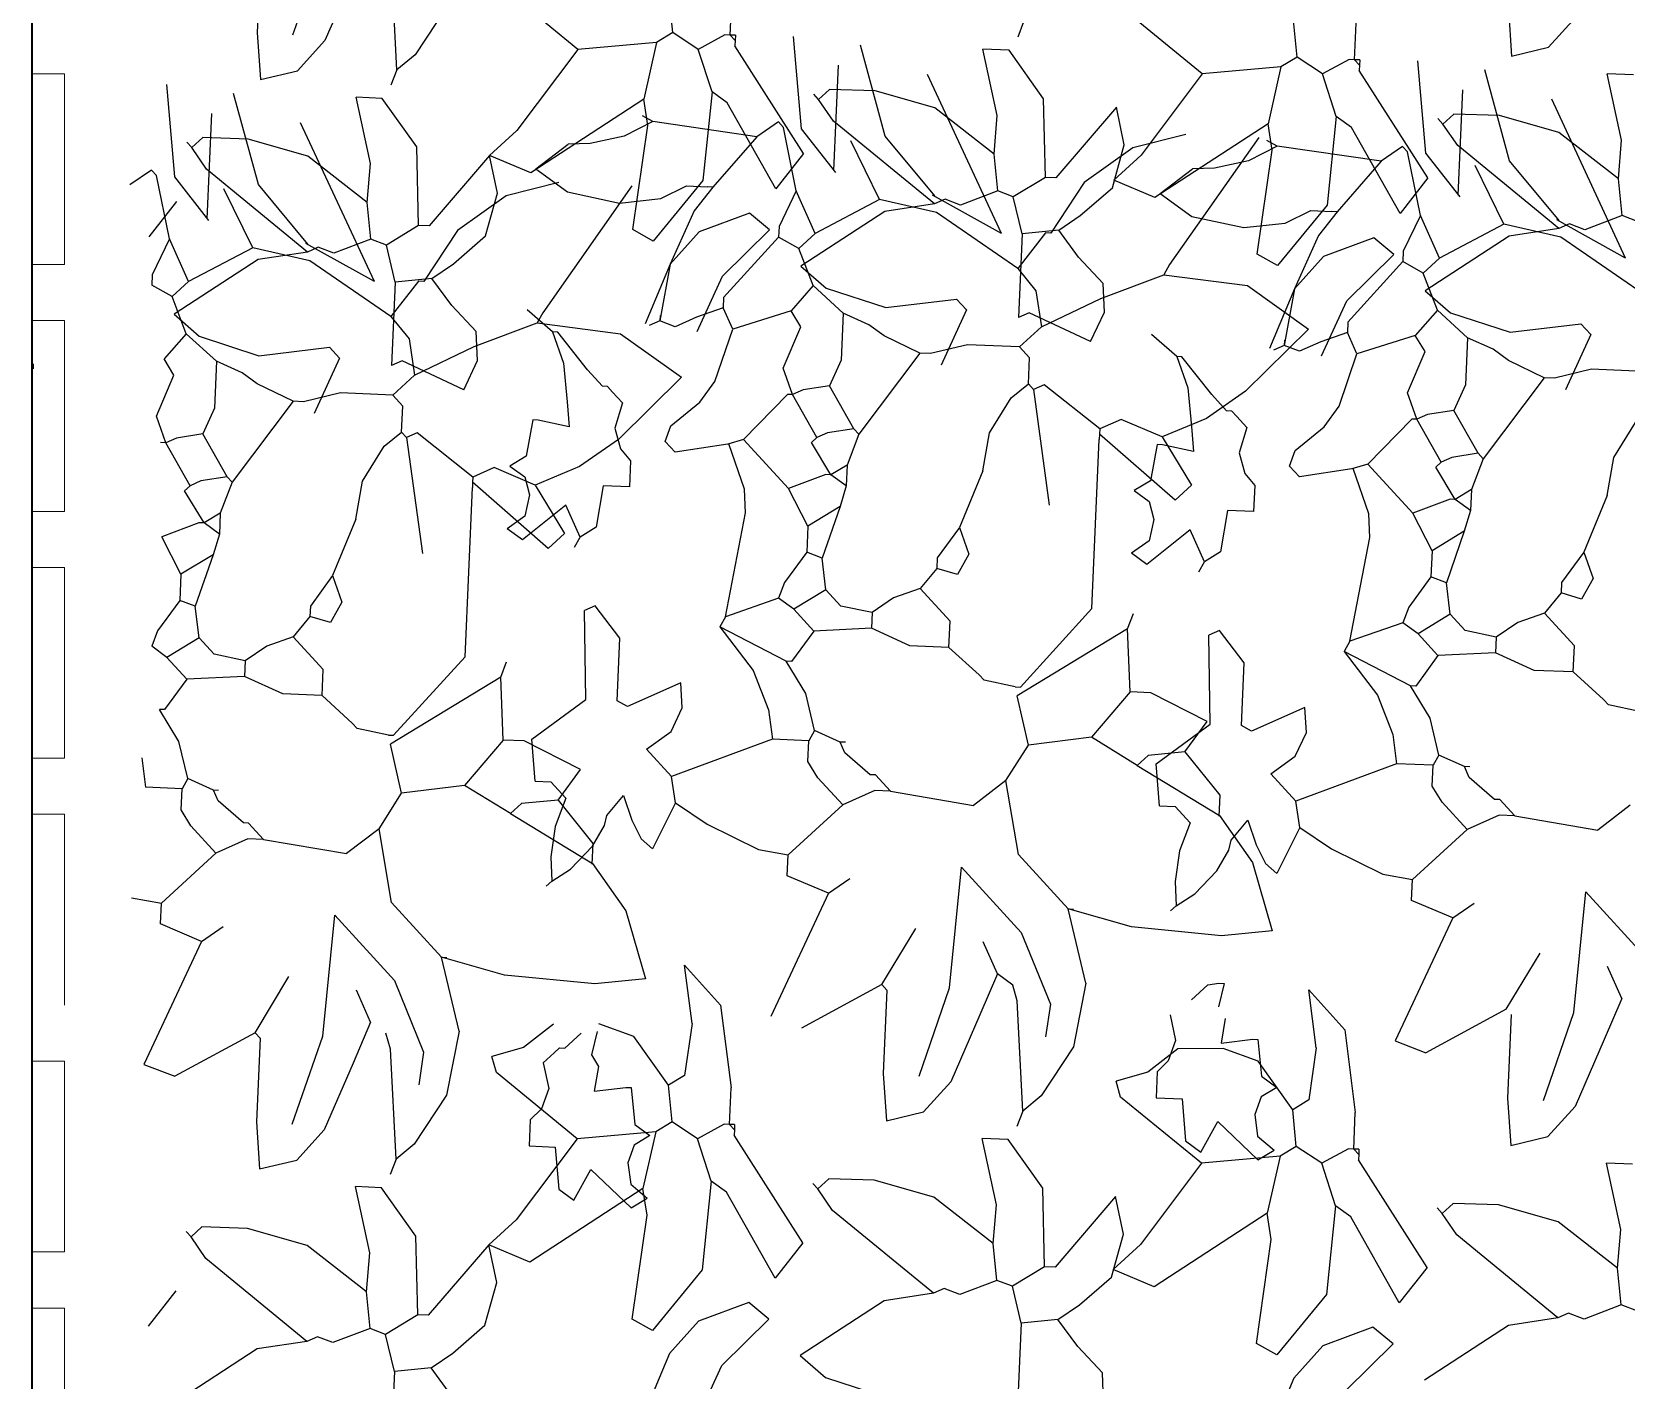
# Model space of a CAD drawing. Header units: inches. Extents: x 2013 to 15569, y -2551 to 2524.
# Drawn here: x 5034 to 5131.4, y 817.3 to 899.5 of the extents above; entities that cross this region are included whole.
import ezdxf

# ---------------------------------------------------------------- set-up
doc = ezdxf.new("R2010")
doc.units = ezdxf.units.IN
doc.header["$MEASUREMENT"] = 0
doc.layers.add('A-FURN', color=8, linetype='Continuous', lineweight=18)
doc.layers.add('A-WALL-FULL', color=7, linetype='Continuous', lineweight=35)
doc.layers.add('VERDE_siepe', color=96, linetype='Continuous')

msp = doc.modelspace()

# ---------------------------------------------------------------- linework, layer by layer
at = {"layer": 'A-FURN'}
for p, q in [((5034.046, 885.342), (5034.046, 896.978)), ((5034.046, 896.978), (5036.046, 896.978)), ((5036.046, 885.342), (5036.046, 896.978)), ((5034.046, 885.342), (5036.046, 885.342)), ((5034.046, 870.283), (5034.046, 881.919)), ((5034.046, 881.919), (5036.046, 881.919)), ((5036.046, 870.283), (5036.046, 881.919)), ((5034.046, 870.283), (5036.046, 870.283)), ((5034.046, 855.225), (5034.046, 866.86)), ((5034.046, 866.86), (5036.046, 866.86)), ((5036.046, 855.225), (5036.046, 866.86)), ((5034.046, 855.225), (5036.046, 855.225)), ((5034.046, 840.166), (5034.046, 851.802)), ((5034.046, 851.802), (5036.046, 851.802)), ((5036.046, 840.166), (5036.046, 851.802)), ((5034.046, 825.107), (5034.046, 836.743)), ((5034.046, 836.743), (5036.046, 836.743)), ((5036.046, 825.107), (5036.046, 836.743)), ((5034.046, 825.107), (5036.046, 825.107)), ((5034.046, 810.049), (5034.046, 821.684)), ((5034.046, 821.684), (5036.046, 821.684)), ((5036.046, 810.049), (5036.046, 821.684))]:
    msp.add_line(p, q, dxfattribs=at)
at = {"layer": 'A-WALL-FULL'}
msp.add_line((5034.046, 1062.818), (5034.046, -134.28), dxfattribs=at)
at = {"layer": 'VERDE_siepe'}
for p, q in [((5048.025, 904.603), (5047.803, 899.506)), ((5049.984, 899.357), (5051.851, 904.73)), ((5053.704, 903.079), (5051.93, 899.006)), ((5056.322, 897.219), (5055.976, 903.937)), ((5067.374, 898.47), (5062.442, 902.515)), ((5059.405, 901.13), (5057.431, 898.137)), ((5073.165, 899.494), (5072.943, 901.738)), ((5076.669, 899.341), (5076.766, 901.571)), ((5094.58, 900.157), (5094.22, 899.215)), ((5105.479, 896.968), (5100.547, 901.013)), ((5111.27, 897.992), (5111.048, 900.236)), ((5124.166, 900.941), (5124.36, 898.06)), ((5128.294, 900.441), (5126.618, 898.599)), ((5047.803, 899.506), (5047.996, 896.624)), ((5073.165, 899.494), (5072.181, 898.898)), ((5074.715, 898.469), (5073.165, 899.494)), ((5076.35, 899.355), (5074.715, 898.469)), ((5076.669, 899.341), (5076.35, 899.355)), ((5076.988, 899.327), (5076.669, 899.341)), ((5076.974, 899.009), (5076.669, 899.341)), ((5076.988, 899.327), (5076.974, 899.009)), ((5080.515, 899.264), (5081.005, 893.629)), ((5114.774, 897.839), (5114.871, 900.069)), ((5051.93, 899.006), (5050.254, 897.164)), ((5067.374, 898.47), (5063.647, 893.524)), ((5072.181, 898.898), (5067.374, 898.47)), ((5072.181, 898.898), (5071.391, 895.422)), ((5075.56, 895.878), (5074.715, 898.469)), ((5076.974, 899.009), (5076.96, 898.69)), ((5081.142, 892.124), (5076.96, 898.69)), ((5086.13, 893.172), (5084.615, 898.723)), ((5093.691, 898.417), (5092.099, 898.487)), ((5092.97, 894.441), (5092.099, 898.487)), ((5095.797, 895.453), (5093.691, 898.417)), ((5124.36, 898.06), (5126.618, 898.599)), ((5056.322, 897.219), (5055.962, 896.277)), ((5057.431, 898.137), (5056.322, 897.219)), ((5083.004, 891.07), (5083.284, 897.504)), ((5110.286, 897.396), (5105.479, 896.968)), ((5110.286, 897.396), (5109.496, 893.92)), ((5111.27, 897.992), (5110.286, 897.396)), ((5112.82, 896.967), (5111.27, 897.992)), ((5114.455, 897.853), (5112.82, 896.967)), ((5114.774, 897.839), (5114.455, 897.853)), ((5115.093, 897.825), (5114.774, 897.839)), ((5115.079, 897.507), (5114.774, 897.839)), ((5115.079, 897.507), (5115.065, 897.188)), ((5119.247, 890.622), (5115.065, 897.188)), ((5115.093, 897.825), (5115.079, 897.507)), ((5118.62, 897.762), (5119.11, 892.127)), ((5124.236, 891.67), (5122.72, 897.221)), ((5042.256, 896.326), (5042.746, 890.691)), ((5047.996, 896.624), (5050.254, 897.164)), ((5088.687, 896.949), (5093.2, 887.261)), ((5105.479, 896.968), (5101.752, 892.022)), ((5113.665, 894.376), (5112.82, 896.967)), ((5131.796, 896.915), (5130.204, 896.985)), ((5131.075, 892.939), (5130.204, 896.985)), ((5047.872, 890.234), (5046.356, 895.785)), ((5055.432, 895.48), (5053.84, 895.549)), ((5054.711, 891.503), (5053.84, 895.549)), ((5057.538, 892.515), (5055.432, 895.48)), ((5071.391, 895.422), (5064.492, 890.934)), ((5071.639, 893.815), (5071.391, 895.422)), ((5075.56, 895.878), (5075.006, 890.476)), ((5076.488, 895.2), (5075.56, 895.878)), ((5082.068, 895.412), (5081.764, 895.745)), ((5082.734, 896.022), (5082.068, 895.412)), ((5082.969, 894.097), (5082.068, 895.412)), ((5085.51, 895.939), (5082.734, 896.022)), ((5089.151, 894.901), (5085.51, 895.939)), ((5095.907, 890.66), (5095.797, 895.453)), ((5121.109, 889.568), (5121.389, 896.002)), ((5126.792, 895.447), (5131.305, 885.759)), ((5044.745, 888.133), (5045.025, 894.566)), ((5071.948, 894.059), (5071.324, 894.405)), ((5079.452, 889.962), (5076.488, 895.2)), ((5092.776, 892.073), (5089.151, 894.901)), ((5092.777, 892.073), (5092.97, 894.441)), ((5100.243, 894.939), (5096.544, 890.632)), ((5100.723, 892.637), (5100.243, 894.939)), ((5113.665, 894.376), (5113.111, 888.974)), ((5114.593, 893.698), (5113.665, 894.376)), ((5120.839, 894.52), (5120.173, 893.911)), ((5123.615, 894.437), (5120.839, 894.52)), ((5127.256, 893.399), (5123.615, 894.437)), ((5050.428, 894.011), (5054.941, 884.323)), ((5063.647, 893.524), (5061.984, 892.001)), ((5071.948, 894.059), (5070.207, 893.173)), ((5070.725, 887.47), (5071.639, 893.815)), ((5078.291, 893.143), (5071.948, 894.059)), ((5079.608, 894.043), (5078.291, 893.143)), ((5079.913, 893.711), (5079.608, 894.043)), ((5080.702, 889.846), (5079.913, 893.711)), ((5081.005, 893.629), (5083.094, 890.965)), ((5089.133, 889.04), (5082.969, 894.097)), ((5104.473, 893.278), (5101.245, 892.461)), ((5109.496, 893.92), (5102.597, 889.432)), ((5109.744, 892.313), (5109.496, 893.92)), ((5117.557, 888.46), (5114.593, 893.698)), ((5120.173, 893.911), (5119.869, 894.243)), ((5121.074, 892.595), (5120.173, 893.911)), ((5130.882, 890.571), (5127.256, 893.399)), ((5043.81, 892.475), (5043.505, 892.807)), ((5044.475, 893.085), (5043.81, 892.475)), ((5044.71, 891.159), (5043.81, 892.475)), ((5047.252, 893.001), (5044.475, 893.085)), ((5050.892, 891.963), (5047.252, 893.001)), ((5057.648, 887.722), (5057.538, 892.515)), ((5064.799, 891.178), (5066.78, 892.687)), ((5068.131, 892.718), (5066.78, 892.687)), ((5070.207, 893.173), (5068.131, 892.718)), ((5078.291, 893.143), (5075.604, 890.069)), ((5085.785, 889.305), (5084.026, 892.893)), ((5089.157, 889.531), (5086.13, 893.172)), ((5101.245, 892.461), (5098.28, 890.356)), ((5099.995, 890.03), (5100.723, 892.637)), ((5108.933, 893.083), (5103.489, 885.341)), ((5110.053, 892.557), (5108.312, 891.671)), ((5108.83, 885.968), (5109.744, 892.313)), ((5110.053, 892.557), (5109.429, 892.903)), ((5116.396, 891.641), (5110.053, 892.557)), ((5117.713, 892.542), (5116.396, 891.641)), ((5118.018, 892.209), (5117.713, 892.542)), ((5127.238, 887.538), (5121.074, 892.595)), ((5130.882, 890.571), (5131.075, 892.939)), ((5054.518, 889.135), (5050.892, 891.963)), ((5054.518, 889.135), (5054.711, 891.503)), ((5061.984, 892.001), (5058.286, 887.694)), ((5062.464, 889.699), (5061.984, 892.001)), ((5064.492, 890.934), (5061.984, 892.001)), ((5081.142, 892.124), (5079.452, 889.962)), ((5092.998, 889.829), (5092.777, 892.073)), ((5101.752, 892.022), (5100.089, 890.499)), ((5108.312, 891.671), (5106.236, 891.216)), ((5116.396, 891.641), (5113.709, 888.567)), ((5118.807, 888.344), (5118.018, 892.209)), ((5119.11, 892.127), (5121.199, 889.463)), ((5123.89, 887.803), (5122.131, 891.391)), ((5127.262, 888.029), (5124.236, 891.67)), ((5041.349, 891.106), (5040.033, 890.206)), ((5041.654, 890.774), (5041.349, 891.106)), ((5042.443, 886.909), (5041.654, 890.774)), ((5042.746, 890.691), (5044.835, 888.027)), ((5050.874, 886.102), (5044.71, 891.159)), ((5064.799, 891.178), (5066.746, 889.779)), ((5075.006, 890.476), (5071.971, 886.778)), ((5095.907, 890.66), (5093.94, 889.468)), ((5096.544, 890.632), (5095.907, 890.66)), ((5098.28, 890.356), (5096.23, 887.254)), ((5102.597, 889.432), (5100.089, 890.499)), ((5102.904, 889.676), (5104.885, 891.186)), ((5106.236, 891.216), (5104.885, 891.186)), ((5119.247, 890.622), (5117.557, 888.46)), ((5131.103, 888.327), (5130.882, 890.571)), ((5047.526, 886.367), (5045.768, 889.956)), ((5050.898, 886.593), (5047.872, 890.234)), ((5062.986, 889.524), (5060.022, 887.419)), ((5061.736, 887.093), (5062.464, 889.699)), ((5066.215, 890.341), (5062.986, 889.524)), ((5070.674, 890.145), (5065.23, 882.404)), ((5066.746, 889.779), (5069.915, 889.095)), ((5072.441, 889.367), (5074.011, 890.138)), ((5074.011, 890.138), (5075.285, 890.082)), ((5075.604, 890.069), (5074.465, 888.624)), ((5075.604, 890.069), (5075.285, 890.082)), ((5080.702, 889.846), (5079.649, 887.657)), ((5081.865, 887.242), (5080.702, 889.846)), ((5089.005, 889.593), (5093.2, 887.261)), ((5092.998, 889.829), (5090.726, 888.97)), ((5093.94, 889.468), (5092.998, 889.829)), ((5094.48, 887.21), (5093.94, 889.468)), ((5098.039, 888.332), (5099.995, 890.03)), ((5102.904, 889.676), (5104.851, 888.277)), ((5042.883, 889.186), (5041.194, 887.025)), ((5054.739, 886.891), (5054.518, 889.135)), ((5069.915, 889.095), (5072.441, 889.367)), ((5074.465, 888.624), (5073.009, 885.362)), ((5077.845, 888.468), (5074.784, 887.336)), ((5079.077, 887.457), (5077.845, 888.468)), ((5086.111, 888.583), (5080.987, 885.245)), ((5085.785, 889.305), (5081.865, 887.242)), ((5089.262, 888.515), (5085.785, 889.305)), ((5089.132, 889.04), (5086.111, 888.583)), ((5089.784, 889.33), (5089.133, 889.04)), ((5094.221, 885.107), (5089.262, 888.515)), ((5090.726, 888.97), (5089.784, 889.33)), ((5113.111, 888.974), (5110.076, 885.276)), ((5110.546, 887.865), (5112.116, 888.636)), ((5112.116, 888.636), (5113.39, 888.581)), ((5113.709, 888.567), (5112.57, 887.123)), ((5113.709, 888.567), (5113.39, 888.581)), ((5057.648, 887.722), (5055.681, 886.53)), ((5058.286, 887.694), (5057.648, 887.722)), ((5071.971, 886.778), (5070.725, 887.47)), ((5076.202, 884.636), (5079.077, 887.457)), ((5079.649, 887.657), (5079.621, 887.021)), ((5096.724, 887.431), (5098.039, 888.332)), ((5104.851, 888.277), (5108.02, 887.594)), ((5108.02, 887.594), (5110.546, 887.865)), ((5118.807, 888.344), (5117.754, 886.155)), ((5119.97, 885.74), (5118.807, 888.344)), ((5123.89, 887.803), (5119.97, 885.74)), ((5127.367, 887.014), (5123.89, 887.803)), ((5127.238, 887.538), (5124.216, 887.082)), ((5127.11, 888.092), (5131.305, 885.759)), ((5127.889, 887.828), (5127.238, 887.538)), ((5128.831, 887.468), (5127.889, 887.828)), ((5131.103, 888.327), (5128.831, 887.468)), ((5132.045, 887.966), (5131.103, 888.327)), ((5042.443, 886.909), (5041.39, 884.719)), ((5043.606, 884.304), (5042.443, 886.909)), ((5050.746, 886.656), (5054.941, 884.323)), ((5054.739, 886.891), (5052.467, 886.033)), ((5055.681, 886.53), (5054.739, 886.891)), ((5056.221, 884.273), (5055.681, 886.53)), ((5060.022, 887.419), (5057.971, 884.316)), ((5059.781, 885.394), (5061.736, 887.093)), ((5074.784, 887.336), (5073.009, 885.362)), ((5079.621, 887.021), (5076.268, 883.336)), ((5080.867, 886.327), (5079.621, 887.021)), ((5081.865, 887.242), (5080.867, 886.327)), ((5095.911, 887.268), (5094.221, 885.107)), ((5094.48, 887.21), (5094.258, 882.113)), ((5096.724, 887.431), (5094.48, 887.21)), ((5096.23, 887.254), (5095.911, 887.268)), ((5097.928, 885.783), (5096.724, 887.431)), ((5112.57, 887.123), (5111.114, 883.86)), ((5115.95, 886.966), (5112.889, 885.834)), ((5117.182, 885.955), (5115.95, 886.966)), ((5124.216, 887.082), (5119.092, 883.743)), ((5132.326, 883.605), (5127.367, 887.014)), ((5047.852, 885.646), (5042.728, 882.308)), ((5047.526, 886.367), (5043.606, 884.304)), ((5051.004, 885.578), (5047.526, 886.367)), ((5050.874, 886.102), (5047.852, 885.646)), ((5051.525, 886.393), (5050.874, 886.102)), ((5055.962, 882.169), (5051.004, 885.578)), ((5052.467, 886.033), (5051.525, 886.393)), ((5081.726, 884.056), (5080.867, 886.327)), ((5099.433, 884.191), (5097.928, 885.783)), ((5110.076, 885.276), (5108.83, 885.968)), ((5112.889, 885.834), (5111.114, 883.86)), ((5114.307, 883.134), (5117.182, 885.955)), ((5117.726, 885.519), (5114.373, 881.834)), ((5117.754, 886.155), (5117.726, 885.519)), ((5118.972, 884.826), (5117.726, 885.519)), ((5119.97, 885.74), (5118.972, 884.826)), ((5041.39, 884.719), (5041.362, 884.083)), ((5058.465, 884.494), (5059.781, 885.394)), ((5073.009, 885.362), (5071.485, 881.722)), ((5073.009, 885.362), (5072.376, 881.909)), ((5074.658, 881.265), (5076.202, 884.636)), ((5080.987, 885.245), (5082.524, 883.901)), ((5094.221, 885.107), (5095.328, 883.738)), ((5099.3, 883.272), (5103.142, 884.718)), ((5103.489, 885.341), (5103.142, 884.718)), ((5103.142, 884.718), (5108.241, 884.055)), ((5119.831, 882.554), (5118.972, 884.826)), ((5042.608, 883.39), (5041.362, 884.083)), ((5043.606, 884.304), (5042.608, 883.39)), ((5057.653, 884.33), (5055.962, 882.169)), ((5056.221, 884.273), (5055.999, 879.175)), ((5058.465, 884.494), (5056.221, 884.273)), ((5057.971, 884.316), (5057.653, 884.33)), ((5059.67, 882.846), (5058.465, 884.494)), ((5081.726, 884.056), (5080.382, 882.518)), ((5083.568, 882.379), (5081.726, 884.056)), ((5082.524, 883.901), (5086.162, 882.718)), ((5095.328, 883.738), (5095.661, 881.533)), ((5099.51, 882.429), (5099.433, 884.191)), ((5108.241, 884.055), (5111.965, 881.401)), ((5111.114, 883.86), (5109.59, 880.22)), ((5111.114, 883.86), (5110.481, 880.408)), ((5119.092, 883.743), (5120.629, 882.399)), ((5043.467, 881.118), (5042.608, 883.39)), ((5061.174, 881.254), (5059.67, 882.846)), ((5065.819, 881.238), (5064.283, 882.581)), ((5076.241, 882.699), (5074.619, 882.131)), ((5076.268, 883.336), (5076.241, 882.699)), ((5076.822, 881.397), (5076.241, 882.699)), ((5086.162, 882.718), (5090.476, 883.235)), ((5091.085, 882.57), (5090.476, 883.235)), ((5095.661, 881.533), (5099.3, 883.272)), ((5112.763, 879.763), (5114.307, 883.134)), ((5042.728, 882.307), (5044.265, 880.963)), ((5055.962, 882.169), (5057.069, 880.801)), ((5061.042, 880.334), (5064.884, 881.78)), ((5065.23, 882.404), (5064.884, 881.78)), ((5064.884, 881.78), (5069.983, 881.117)), ((5072.376, 881.909), (5071.724, 881.619)), ((5072.39, 882.228), (5072.376, 881.909)), ((5073.318, 881.55), (5072.376, 881.909)), ((5074.619, 882.131), (5073.318, 881.55)), ((5080.382, 882.518), (5076.822, 881.397)), ((5080.978, 881.534), (5080.382, 882.518)), ((5083.568, 882.379), (5083.443, 879.512)), ((5085.134, 881.672), (5083.568, 882.379)), ((5086.062, 880.994), (5085.134, 881.672)), ((5091.085, 882.57), (5089.541, 879.199)), ((5094.908, 882.403), (5094.258, 882.113)), ((5098.662, 880.643), (5094.908, 882.403)), ((5098.662, 880.643), (5099.51, 882.429)), ((5114.373, 881.834), (5114.346, 881.197)), ((5119.831, 882.554), (5118.487, 881.016)), ((5121.673, 880.877), (5119.831, 882.554)), ((5120.629, 882.399), (5124.267, 881.216)), ((5124.267, 881.216), (5128.581, 881.734)), ((5129.19, 881.068), (5128.581, 881.734)), ((5043.467, 881.118), (5042.123, 879.58)), ((5045.309, 879.442), (5043.467, 881.118)), ((5044.265, 880.963), (5047.904, 879.78)), ((5057.069, 880.801), (5057.403, 878.595)), ((5061.251, 879.491), (5061.174, 881.254)), ((5066.139, 881.224), (5065.819, 881.238)), ((5065.819, 881.238), (5066.487, 879.32)), ((5067.953, 878.911), (5066.139, 881.224)), ((5069.983, 881.117), (5073.706, 878.463)), ((5075.725, 878.209), (5076.822, 881.397)), ((5079.911, 879.027), (5080.978, 881.534)), ((5088.25, 879.941), (5086.062, 880.994)), ((5095.661, 881.533), (5094.332, 880.313)), ((5103.924, 879.736), (5102.388, 881.079)), ((5111.965, 881.401), (5108.114, 877.611)), ((5110.495, 880.726), (5110.481, 880.408)), ((5112.725, 880.629), (5111.423, 880.048)), ((5114.346, 881.197), (5112.725, 880.629)), ((5114.927, 879.895), (5114.346, 881.197)), ((5118.487, 881.016), (5114.927, 879.895)), ((5119.083, 880.033), (5118.487, 881.016)), ((5121.673, 880.877), (5121.548, 878.01)), ((5123.239, 880.17), (5121.673, 880.877)), ((5129.19, 881.068), (5127.646, 877.697)), ((5047.904, 879.78), (5052.217, 880.298)), ((5052.826, 879.632), (5052.217, 880.298)), ((5057.403, 878.595), (5061.042, 880.334)), ((5088.25, 879.941), (5084.524, 874.995)), ((5088.887, 879.913), (5088.25, 879.941)), ((5091.145, 880.452), (5088.887, 879.913)), ((5094.332, 880.313), (5091.145, 880.452)), ((5094.941, 879.649), (5094.332, 880.313)), ((5104.244, 879.722), (5103.924, 879.736)), ((5103.924, 879.736), (5104.592, 877.818)), ((5106.058, 877.409), (5104.244, 879.722)), ((5110.481, 880.408), (5109.829, 880.117)), ((5111.423, 880.048), (5110.481, 880.408)), ((5113.83, 876.707), (5114.927, 879.895)), ((5118.016, 877.525), (5119.083, 880.033)), ((5124.167, 879.492), (5123.239, 880.17)), ((5034.131, 879.29), (5034.117, 878.972)), ((5042.719, 878.597), (5042.123, 879.58)), ((5045.309, 879.442), (5045.184, 876.574)), ((5046.875, 878.735), (5045.309, 879.442)), ((5047.803, 878.056), (5046.875, 878.735)), ((5052.826, 879.632), (5051.282, 876.261)), ((5056.649, 879.466), (5055.999, 879.175)), ((5060.403, 877.706), (5056.649, 879.466)), ((5060.403, 877.706), (5061.251, 879.491)), ((5066.487, 879.32), (5066.727, 876.965)), ((5068.867, 877.913), (5067.953, 878.911)), ((5080.478, 877.407), (5079.911, 879.027)), ((5083.443, 879.512), (5082.737, 877.946)), ((5094.871, 878.056), (5094.941, 879.649)), ((5126.355, 878.439), (5124.167, 879.492)), ((5129.25, 878.951), (5126.992, 878.411)), ((5132.437, 878.812), (5129.25, 878.951)), ((5041.652, 876.089), (5042.719, 878.597)), ((5049.991, 877.003), (5047.803, 878.056)), ((5057.403, 878.595), (5056.073, 877.376)), ((5069.185, 877.899), (5068.867, 877.913)), ((5069.49, 877.566), (5069.185, 877.899)), ((5073.706, 878.463), (5069.855, 874.673)), ((5074.812, 876.94), (5075.725, 878.209)), ((5082.737, 877.946), (5081.13, 877.697)), ((5084.218, 875.328), (5082.737, 877.946)), ((5093.815, 877.208), (5094.871, 878.056)), ((5095.176, 877.724), (5094.871, 878.056)), ((5095.827, 878.014), (5095.176, 877.724)), ((5095.176, 877.724), (5096.145, 870.658)), ((5099.221, 875.312), (5095.827, 878.014)), ((5104.592, 877.818), (5104.832, 875.463)), ((5121.548, 878.01), (5120.842, 876.444)), ((5126.355, 878.439), (5122.629, 873.493)), ((5126.992, 878.411), (5126.355, 878.439)), ((5049.991, 877.003), (5046.265, 872.058)), ((5050.629, 876.975), (5049.991, 877.003)), ((5052.886, 877.515), (5050.629, 876.975)), ((5056.073, 877.376), (5052.886, 877.515)), ((5056.682, 876.712), (5056.073, 877.376)), ((5066.727, 876.965), (5066.844, 875.447)), ((5069.49, 877.566), (5070.1, 876.902)), ((5070.1, 876.902), (5069.628, 875.366)), ((5073.054, 875.495), (5074.812, 876.94)), ((5080.16, 877.421), (5077.486, 874.664)), ((5080.478, 877.407), (5080.16, 877.421)), ((5081.13, 877.697), (5080.478, 877.407)), ((5081.96, 874.788), (5080.478, 877.407)), ((5092.493, 875.067), (5093.815, 877.208)), ((5108.114, 877.611), (5105.738, 875.955)), ((5106.972, 876.411), (5106.058, 877.409)), ((5118.583, 875.905), (5118.016, 877.525)), ((5042.219, 874.469), (5041.652, 876.089)), ((5045.184, 876.574), (5044.478, 875.008)), ((5056.612, 875.118), (5056.682, 876.712)), ((5064.627, 875.863), (5064.212, 873.647)), ((5064.947, 875.849), (5064.627, 875.863)), ((5066.844, 875.447), (5064.947, 875.849)), ((5100.523, 875.894), (5099.221, 875.312)), ((5103.03, 874.827), (5100.523, 875.894)), ((5105.738, 875.955), (5103.03, 874.827)), ((5107.29, 876.397), (5106.972, 876.411)), ((5107.595, 876.064), (5107.29, 876.397)), ((5107.595, 876.064), (5108.205, 875.4)), ((5112.917, 875.438), (5113.83, 876.707)), ((5118.265, 875.919), (5115.591, 873.162)), ((5118.583, 875.905), (5118.265, 875.919)), ((5119.235, 876.195), (5118.583, 875.905)), ((5120.066, 873.286), (5118.583, 875.905)), ((5120.842, 876.444), (5119.235, 876.195)), ((5122.323, 873.827), (5120.842, 876.444)), ((5044.478, 875.008), (5042.871, 874.76)), ((5045.959, 872.391), (5044.478, 875.008)), ((5055.556, 874.27), (5056.612, 875.118)), ((5056.918, 874.786), (5056.612, 875.118)), ((5057.568, 875.076), (5056.918, 874.786)), ((5060.962, 872.375), (5057.568, 875.076)), ((5069.628, 875.366), (5069.972, 874.097)), ((5072.693, 874.553), (5073.054, 875.495)), ((5081.628, 874.484), (5081.96, 874.788)), ((5082.612, 875.079), (5081.96, 874.788)), ((5084.218, 875.328), (5082.612, 875.079)), ((5084.524, 874.995), (5083.803, 873.111)), ((5084.524, 874.995), (5084.218, 875.328)), ((5092.087, 872.75), (5092.493, 875.067)), ((5099.207, 874.994), (5099.193, 874.676)), ((5099.221, 875.312), (5099.207, 874.994)), ((5103.819, 870.962), (5099.207, 874.994)), ((5103.03, 874.827), (5104.817, 871.876)), ((5104.832, 875.463), (5104.949, 873.945)), ((5108.205, 875.4), (5107.733, 873.864)), ((5111.159, 873.993), (5112.917, 875.438)), ((5130.598, 873.565), (5131.92, 875.706)), ((5042.219, 874.469), (5041.901, 874.483)), ((5042.871, 874.76), (5042.219, 874.469)), ((5043.702, 871.851), (5042.219, 874.469)), ((5054.234, 872.129), (5055.556, 874.27)), ((5056.918, 874.786), (5057.886, 867.72)), ((5069.855, 874.673), (5067.479, 873.018)), ((5069.972, 874.097), (5070.584, 873.369)), ((5073.303, 873.889), (5072.693, 874.553)), ((5076.516, 874.387), (5073.303, 873.889)), ((5077.486, 874.664), (5076.516, 874.387)), ((5077.552, 871.64), (5076.587, 874.408)), ((5080.228, 871.672), (5077.486, 874.664)), ((5082.819, 872.517), (5081.628, 874.484)), ((5098.743, 864.353), (5099.193, 874.676)), ((5102.732, 874.361), (5102.317, 872.145)), ((5103.052, 874.347), (5102.732, 874.361)), ((5104.949, 873.945), (5103.052, 874.347)), ((5107.733, 873.864), (5108.077, 872.595)), ((5110.798, 873.052), (5111.159, 873.993)), ((5122.323, 873.827), (5120.717, 873.577)), ((5122.629, 873.493), (5122.323, 873.827)), ((5062.264, 872.956), (5060.962, 872.375)), ((5064.771, 871.89), (5062.264, 872.956)), ((5064.212, 873.647), (5063.228, 873.051)), ((5063.228, 873.051), (5064.128, 872.389)), ((5067.479, 873.018), (5064.771, 871.89)), ((5070.584, 873.369), (5070.515, 871.776)), ((5083.803, 873.111), (5082.819, 872.517)), ((5083.803, 873.111), (5083.747, 871.837)), ((5111.408, 872.387), (5110.798, 873.052)), ((5114.621, 872.885), (5111.408, 872.387)), ((5115.591, 873.162), (5114.621, 872.885)), ((5115.657, 870.138), (5114.692, 872.907)), ((5118.333, 870.17), (5115.591, 873.162)), ((5119.733, 872.982), (5120.066, 873.286)), ((5120.924, 871.015), (5119.733, 872.982)), ((5120.717, 873.577), (5120.066, 873.286)), ((5122.629, 873.493), (5121.908, 871.61)), ((5130.192, 871.248), (5130.598, 873.565)), ((5044.353, 872.141), (5043.702, 871.851)), ((5045.959, 872.391), (5044.353, 872.141)), ((5046.265, 872.058), (5045.544, 870.174)), ((5046.265, 872.058), (5045.959, 872.391)), ((5053.828, 869.813), (5054.234, 872.129)), ((5060.948, 872.056), (5060.934, 871.738)), ((5060.962, 872.375), (5060.948, 872.056)), ((5065.561, 868.025), (5060.948, 872.056)), ((5064.128, 872.389), (5064.423, 871.285)), ((5064.771, 871.89), (5066.558, 868.939)), ((5082.501, 872.53), (5080.228, 871.672)), ((5082.819, 872.517), (5082.501, 872.53)), ((5083.747, 871.837), (5082.819, 872.517)), ((5092.087, 872.75), (5090.659, 869.302)), ((5102.317, 872.145), (5101.333, 871.549)), ((5104.817, 871.876), (5103.819, 870.962)), ((5108.077, 872.595), (5108.689, 871.867)), ((5043.369, 871.546), (5043.702, 871.851)), ((5044.56, 869.579), (5043.369, 871.546)), ((5060.484, 861.415), (5060.934, 871.738)), ((5064.423, 871.285), (5064.138, 869.989)), ((5068.921, 871.845), (5068.492, 869.311)), ((5070.515, 871.776), (5068.921, 871.845)), ((5077.611, 870.19), (5077.552, 871.64)), ((5081.406, 869.385), (5080.228, 871.672)), ((5083.747, 871.837), (5083.373, 870.577)), ((5101.333, 871.549), (5102.233, 870.887)), ((5108.689, 871.867), (5108.62, 870.274)), ((5120.606, 871.029), (5118.333, 870.17)), ((5120.924, 871.015), (5120.606, 871.029)), ((5121.908, 871.61), (5120.924, 871.015)), ((5121.852, 870.335), (5120.924, 871.015)), ((5121.908, 871.61), (5121.852, 870.335)), ((5130.192, 871.248), (5128.764, 867.8)), ((5045.544, 870.174), (5044.56, 869.579)), ((5045.544, 870.174), (5045.488, 868.9)), ((5064.138, 869.989), (5063.062, 869.228)), ((5066.636, 870.668), (5063.99, 868.549)), ((5067.508, 868.715), (5066.636, 870.668)), ((5076.377, 863.859), (5077.611, 870.19)), ((5083.373, 870.577), (5081.406, 869.385)), ((5083.373, 870.577), (5082.278, 867.432)), ((5102.233, 870.887), (5102.528, 869.783)), ((5107.027, 870.343), (5106.597, 867.809)), ((5108.62, 870.274), (5107.027, 870.343)), ((5115.716, 868.688), (5115.657, 870.138)), ((5119.511, 867.884), (5118.333, 870.17)), ((5121.852, 870.335), (5121.478, 869.075)), ((5044.242, 869.593), (5041.969, 868.734)), ((5044.56, 869.579), (5044.242, 869.593)), ((5045.488, 868.9), (5044.56, 869.579)), ((5053.828, 869.813), (5052.4, 866.364)), ((5063.99, 868.549), (5063.062, 869.228)), ((5068.492, 869.311), (5067.508, 868.715)), ((5081.406, 869.385), (5081.337, 867.793)), ((5090.659, 869.302), (5089.301, 867.446)), ((5090.659, 869.302), (5091.227, 867.681)), ((5104.741, 869.166), (5102.095, 867.047)), ((5102.528, 869.783), (5102.243, 868.487)), ((5105.614, 867.213), (5104.741, 869.166)), ((5121.478, 869.075), (5119.511, 867.884)), ((5121.478, 869.075), (5120.384, 865.93)), ((5043.147, 866.448), (5041.969, 868.734)), ((5045.488, 868.9), (5045.114, 867.639)), ((5066.558, 868.939), (5065.561, 868.025)), ((5067.161, 868.091), (5067.508, 868.715)), ((5102.243, 868.487), (5101.167, 867.726)), ((5114.482, 862.357), (5115.716, 868.688)), ((5045.114, 867.639), (5043.147, 866.448)), ((5045.114, 867.639), (5044.02, 864.494)), ((5081.337, 867.793), (5079.978, 865.937)), ((5082.278, 867.432), (5081.337, 867.793)), ((5082.513, 865.507), (5082.278, 867.432)), ((5089.301, 867.446), (5089.274, 866.808)), ((5091.227, 867.681), (5090.534, 866.434)), ((5102.095, 867.047), (5101.167, 867.726)), ((5105.266, 866.589), (5105.614, 867.213)), ((5106.597, 867.809), (5105.614, 867.213)), ((5119.511, 867.884), (5119.442, 866.291)), ((5128.764, 867.8), (5127.406, 865.944)), ((5128.764, 867.8), (5129.332, 866.179)), ((5043.147, 866.448), (5043.078, 864.855)), ((5052.4, 866.364), (5051.043, 864.508)), ((5052.4, 866.364), (5052.968, 864.743)), ((5089.274, 866.808), (5088.262, 865.576)), ((5090.534, 866.434), (5089.274, 866.808)), ((5119.442, 866.291), (5118.083, 864.435)), ((5120.384, 865.93), (5119.442, 866.291)), ((5129.332, 866.179), (5128.639, 864.932)), ((5079.978, 865.937), (5079.618, 864.995)), ((5082.513, 865.507), (5080.546, 864.316)), ((5083.428, 864.509), (5082.513, 865.507)), ((5088.262, 865.576), (5086.641, 865.008)), ((5090.091, 863.581), (5088.262, 865.576)), ((5120.618, 864.005), (5120.384, 865.93)), ((5127.379, 865.306), (5126.367, 864.074)), ((5127.406, 865.944), (5127.379, 865.306)), ((5128.639, 864.932), (5127.379, 865.306)), ((5043.078, 864.855), (5041.719, 862.999)), ((5044.02, 864.494), (5043.078, 864.855)), ((5044.255, 862.569), (5044.02, 864.494)), ((5051.043, 864.508), (5051.015, 863.871)), ((5052.968, 864.743), (5052.275, 863.497)), ((5068.425, 864.525), (5067.775, 864.234)), ((5067.857, 858.804), (5067.775, 864.234)), ((5069.935, 862.544), (5068.425, 864.525)), ((5079.618, 864.995), (5076.377, 863.859)), ((5080.546, 864.316), (5079.618, 864.995)), ((5081.765, 862.986), (5080.546, 864.316)), ((5085.325, 864.107), (5083.428, 864.509)), ((5085.325, 864.107), (5085.284, 863.152)), ((5086.641, 865.008), (5085.325, 864.107)), ((5094.385, 859.563), (5098.743, 864.353)), ((5118.083, 864.435), (5117.723, 863.493)), ((5051.015, 863.871), (5050.003, 862.638)), ((5052.275, 863.497), (5051.015, 863.871)), ((5076.377, 863.859), (5076.03, 863.236)), ((5080.089, 861.144), (5076.03, 863.236)), ((5076.03, 863.236), (5078.071, 860.568)), ((5085.284, 863.152), (5081.765, 862.986)), ((5087.627, 862.086), (5085.284, 863.152)), ((5090.021, 861.987), (5090.091, 863.581)), ((5100.923, 863.109), (5101.284, 864.05)), ((5117.723, 863.493), (5114.482, 862.357)), ((5118.651, 862.814), (5117.723, 863.493)), ((5120.618, 864.005), (5118.651, 862.814)), ((5121.533, 863.007), (5120.618, 864.005)), ((5124.746, 863.506), (5123.43, 862.606)), ((5126.367, 864.074), (5124.746, 863.506)), ((5128.196, 862.079), (5126.367, 864.074)), ((5041.719, 862.999), (5041.359, 862.057)), ((5044.255, 862.569), (5042.287, 861.378)), ((5045.169, 861.571), (5044.255, 862.569)), ((5050.003, 862.638), (5048.382, 862.07)), ((5051.832, 860.643), (5050.003, 862.638)), ((5069.768, 858.721), (5069.935, 862.544)), ((5081.765, 862.986), (5080.407, 861.13)), ((5100.923, 863.109), (5094.189, 859.029)), ((5101.075, 859.271), (5100.923, 863.109)), ((5106.53, 863.024), (5105.88, 862.732)), ((5105.962, 857.302), (5105.88, 862.732)), ((5108.04, 861.042), (5106.53, 863.024)), ((5114.482, 862.357), (5114.135, 861.734)), ((5119.87, 861.484), (5118.651, 862.814)), ((5123.43, 862.606), (5121.533, 863.007)), ((5123.43, 862.606), (5123.389, 861.65)), ((5042.287, 861.378), (5041.359, 862.057)), ((5043.506, 860.049), (5042.287, 861.378)), ((5047.067, 861.17), (5045.169, 861.571)), ((5047.067, 861.17), (5047.025, 860.214)), ((5048.382, 862.07), (5047.067, 861.17)), ((5056.126, 856.625), (5060.484, 861.415)), ((5090.021, 861.987), (5087.627, 862.086)), ((5091.863, 860.311), (5090.021, 861.987)), ((5118.194, 859.642), (5114.135, 861.734)), ((5114.135, 861.734), (5116.176, 859.066)), ((5119.87, 861.484), (5118.512, 859.628)), ((5123.389, 861.65), (5119.87, 861.484)), ((5125.732, 860.585), (5123.389, 861.65)), ((5128.126, 860.486), (5128.196, 862.079)), ((5047.025, 860.214), (5043.506, 860.049)), ((5049.368, 859.149), (5047.025, 860.214)), ((5051.762, 859.05), (5051.832, 860.643)), ((5062.664, 860.171), (5063.025, 861.113)), ((5078.071, 860.568), (5079.011, 858.182)), ((5081.28, 859.177), (5080.089, 861.144)), ((5080.407, 861.13), (5080.089, 861.144)), ((5092.168, 859.979), (5091.863, 860.311)), ((5107.873, 857.219), (5108.04, 861.042)), ((5128.126, 860.486), (5125.732, 860.585)), ((5129.968, 858.809), (5128.126, 860.486)), ((5043.506, 860.049), (5042.149, 858.192)), ((5062.664, 860.171), (5055.931, 856.092)), ((5062.817, 856.334), (5062.664, 860.171)), ((5073.647, 859.828), (5070.392, 858.374)), ((5073.733, 858.295), (5073.647, 859.828)), ((5094.065, 859.577), (5092.168, 859.979)), ((5094.065, 859.577), (5094.385, 859.563)), ((5101.075, 859.271), (5098.72, 856.501)), ((5102.349, 859.216), (5101.075, 859.271)), ((5119.385, 857.675), (5118.194, 859.642)), ((5118.512, 859.628), (5118.194, 859.642)), ((5051.762, 859.05), (5049.368, 859.149)), ((5053.604, 857.373), (5051.762, 859.05)), ((5064.56, 856.394), (5067.857, 858.804)), ((5070.392, 858.374), (5069.768, 858.721)), ((5073.056, 856.858), (5073.733, 858.295)), ((5081.82, 856.918), (5081.28, 859.177)), ((5094.868, 856.03), (5094.189, 859.029)), ((5105.785, 857.47), (5102.349, 859.216)), ((5111.752, 858.327), (5108.497, 856.872)), ((5111.838, 856.793), (5111.752, 858.327)), ((5116.176, 859.066), (5117.116, 856.68)), ((5130.273, 858.477), (5129.968, 858.809)), ((5132.17, 858.075), (5130.273, 858.477)), ((5043.021, 856.239), (5041.83, 858.206)), ((5042.149, 858.192), (5041.83, 858.206)), ((5053.909, 857.041), (5053.604, 857.373)), ((5079.011, 858.182), (5079.243, 856.393)), ((5102.665, 854.892), (5105.962, 857.302)), ((5104.427, 855.614), (5105.785, 857.47)), ((5119.925, 855.416), (5119.385, 857.675)), ((5055.807, 856.639), (5053.909, 857.041)), ((5055.807, 856.639), (5056.126, 856.625)), ((5062.817, 856.334), (5060.461, 853.563)), ((5064.091, 856.278), (5062.817, 856.334)), ((5064.767, 853.831), (5064.56, 856.394)), ((5071.555, 855.77), (5073.056, 856.858)), ((5079.243, 856.393), (5073.079, 854.107)), ((5081.473, 856.295), (5079.243, 856.393)), ((5081.82, 856.918), (5081.473, 856.295)), ((5083.385, 856.212), (5081.82, 856.918)), ((5098.72, 856.501), (5094.868, 856.03)), ((5101.517, 854.783), (5098.72, 856.501)), ((5108.497, 856.872), (5107.873, 857.219)), ((5111.161, 855.356), (5111.838, 856.793)), ((5117.116, 856.68), (5117.348, 854.891)), ((5043.561, 853.98), (5043.021, 856.239)), ((5056.61, 853.093), (5055.931, 856.092)), ((5067.526, 854.532), (5064.091, 856.278)), ((5073.079, 854.107), (5071.555, 855.77)), ((5081.417, 855.02), (5081.473, 856.295)), ((5083.704, 856.198), (5083.385, 856.212)), ((5083.676, 855.561), (5083.385, 856.212)), ((5085.213, 854.217), (5083.676, 855.561)), ((5093.497, 853.856), (5094.868, 856.03)), ((5102.183, 855.392), (5101.517, 854.783)), ((5104.427, 855.614), (5102.183, 855.392)), ((5104.427, 855.614), (5106.546, 852.967)), ((5109.66, 854.268), (5111.161, 855.356)), ((5119.925, 855.416), (5119.578, 854.794)), ((5121.49, 854.71), (5119.925, 855.416)), ((5040.752, 855.244), (5040.984, 853.455)), ((5066.168, 852.676), (5067.526, 854.532)), ((5082.013, 854.037), (5081.417, 855.02)), ((5101.517, 854.783), (5106.525, 851.735)), ((5102.872, 852.329), (5102.665, 854.892)), ((5117.348, 854.891), (5111.184, 852.606)), ((5119.578, 854.794), (5117.348, 854.891)), ((5119.523, 853.518), (5119.578, 854.794)), ((5121.809, 854.696), (5121.49, 854.71)), ((5121.781, 854.059), (5121.49, 854.71)), ((5043.214, 853.358), (5040.984, 853.455)), ((5043.561, 853.98), (5043.214, 853.358)), ((5045.126, 853.274), (5043.561, 853.98)), ((5060.461, 853.563), (5056.61, 853.093)), ((5063.259, 851.845), (5060.461, 853.563)), ((5064.767, 853.831), (5065.723, 853.789)), ((5065.723, 853.789), (5066.637, 852.792)), ((5073.328, 852.5), (5073.079, 854.107)), ((5083.537, 852.375), (5082.013, 854.037)), ((5085.532, 854.203), (5085.213, 854.217)), ((5086.446, 853.206), (5085.532, 854.203)), ((5093.497, 853.856), (5091.516, 852.346)), ((5094.258, 849.353), (5093.497, 853.856)), ((5111.184, 852.606), (5109.66, 854.268)), ((5120.118, 852.535), (5119.523, 853.518)), ((5123.318, 852.715), (5121.781, 854.059)), ((5043.159, 852.083), (5043.214, 853.358)), ((5045.445, 853.261), (5045.126, 853.274)), ((5045.417, 852.623), (5045.126, 853.274)), ((5046.954, 851.279), (5045.417, 852.623)), ((5055.238, 850.918), (5056.61, 853.093)), ((5063.924, 852.455), (5063.259, 851.845)), ((5066.168, 852.676), (5063.924, 852.455)), ((5066.637, 852.792), (5065.986, 851.069)), ((5066.168, 852.676), (5068.288, 850.029)), ((5069.144, 851.725), (5070.156, 852.958)), ((5070.156, 852.958), (5070.671, 851.451)), ((5073.328, 852.5), (5071.928, 849.688)), ((5073.328, 852.5), (5075.266, 851.192)), ((5085.491, 853.247), (5083.537, 852.375)), ((5086.446, 853.206), (5085.491, 853.247)), ((5086.446, 853.206), (5091.516, 852.346)), ((5106.546, 852.967), (5106.491, 851.693)), ((5111.433, 850.998), (5111.184, 852.606)), ((5121.642, 850.873), (5120.118, 852.535)), ((5123.637, 852.701), (5123.318, 852.715)), ((5124.551, 851.704), (5123.637, 852.701)), ((5043.755, 851.099), (5043.159, 852.083)), ((5063.259, 851.845), (5068.266, 848.797)), ((5068.998, 851.113), (5069.144, 851.725)), ((5070.671, 851.451), (5071.235, 850.312)), ((5083.537, 852.375), (5080.212, 849.327)), ((5102.872, 852.329), (5103.828, 852.287)), ((5103.828, 852.287), (5104.742, 851.29)), ((5106.525, 851.735), (5108.55, 848.861)), ((5107.249, 850.223), (5108.261, 851.456)), ((5108.261, 851.456), (5108.776, 849.949)), ((5123.596, 851.745), (5121.642, 850.873)), ((5124.551, 851.704), (5123.596, 851.745)), ((5124.551, 851.704), (5129.621, 850.844)), ((5131.602, 852.354), (5129.621, 850.844)), ((5045.278, 849.437), (5043.755, 851.099)), ((5047.273, 851.266), (5046.954, 851.279)), ((5048.188, 850.268), (5047.273, 851.266)), ((5055.238, 850.918), (5053.257, 849.408)), ((5056, 846.416), (5055.238, 850.918)), ((5065.986, 851.069), (5065.72, 849.204)), ((5068.267, 849.855), (5068.998, 851.113)), ((5075.266, 851.192), (5078.393, 849.648)), ((5104.742, 851.29), (5104.091, 849.567)), ((5111.433, 850.998), (5110.034, 848.186)), ((5111.433, 850.998), (5113.371, 849.69)), ((5121.642, 850.873), (5118.317, 847.825)), ((5047.232, 850.31), (5045.278, 849.437)), ((5048.188, 850.268), (5047.232, 850.31)), ((5048.188, 850.268), (5053.257, 849.408)), ((5066.916, 848.448), (5068.267, 849.855)), ((5068.288, 850.029), (5068.232, 848.755)), ((5071.235, 850.312), (5071.928, 849.688)), ((5078.393, 849.648), (5080.212, 849.327)), ((5104.091, 849.567), (5103.825, 847.702)), ((5106.372, 848.353), (5107.103, 849.611)), ((5107.103, 849.611), (5107.249, 850.223)), ((5108.776, 849.949), (5109.34, 848.81)), ((5113.371, 849.69), (5116.498, 848.146)), ((5045.278, 849.437), (5041.953, 846.389)), ((5065.72, 849.204), (5065.777, 847.722)), ((5068.266, 848.797), (5070.291, 845.924)), ((5080.156, 848.053), (5080.212, 849.327)), ((5090.063, 841.211), (5090.793, 848.583)), ((5090.793, 848.583), (5094.429, 844.593)), ((5097.305, 846.029), (5094.258, 849.353)), ((5108.55, 848.861), (5109.75, 844.704)), ((5109.34, 848.81), (5110.034, 848.186)), ((5065.777, 847.722), (5065.445, 847.418)), ((5065.777, 847.722), (5066.916, 848.448)), ((5082.664, 846.986), (5080.156, 848.053)), ((5082.664, 846.986), (5083.979, 847.886)), ((5103.825, 847.702), (5103.882, 846.22)), ((5105.021, 846.946), (5106.372, 848.353)), ((5116.498, 848.146), (5118.317, 847.825)), ((5118.261, 846.551), (5118.317, 847.825)), ((5040.134, 846.711), (5041.953, 846.389)), ((5082.664, 846.986), (5079.144, 839.478)), ((5103.882, 846.22), (5105.021, 846.946)), ((5128.168, 839.71), (5128.898, 847.081)), ((5128.898, 847.081), (5132.534, 843.091)), ((5041.897, 845.115), (5041.953, 846.389)), ((5051.805, 838.274), (5052.534, 845.645)), ((5052.534, 845.645), (5056.17, 841.655)), ((5059.046, 843.091), (5056, 846.416)), ((5070.291, 845.924), (5071.492, 841.767)), ((5097.305, 846.029), (5097.625, 846.015)), ((5098.386, 841.512), (5097.305, 846.029)), ((5101.161, 844.932), (5097.305, 846.029)), ((5103.882, 846.22), (5103.55, 845.916)), ((5120.769, 845.484), (5118.261, 846.551)), ((5120.769, 845.484), (5122.084, 846.384)), ((5044.405, 844.048), (5041.897, 845.115)), ((5044.405, 844.048), (5045.721, 844.949)), ((5085.932, 841.417), (5087.997, 844.838)), ((5106.666, 844.399), (5101.161, 844.932)), ((5109.75, 844.704), (5106.666, 844.399)), ((5120.769, 845.484), (5117.249, 837.977)), ((5044.405, 844.048), (5040.886, 836.541)), ((5092.983, 842.067), (5092.111, 844.02)), ((5094.429, 844.593), (5096.211, 840.229)), ((5059.046, 843.091), (5059.366, 843.077)), ((5060.127, 838.575), (5059.046, 843.091)), ((5062.902, 841.995), (5059.046, 843.091)), ((5124.037, 839.915), (5126.102, 843.336)), ((5047.674, 838.479), (5049.738, 841.901)), ((5068.407, 841.462), (5062.902, 841.995)), ((5071.492, 841.767), (5068.407, 841.462)), ((5074.338, 839.049), (5073.878, 842.604)), ((5073.878, 842.604), (5076.075, 840.163)), ((5092.983, 842.067), (5091.916, 839.56)), ((5093.911, 841.389), (5092.983, 842.067)), ((5131.088, 840.565), (5130.216, 842.518)), ((5054.724, 839.129), (5053.852, 841.083)), ((5056.17, 841.655), (5057.952, 837.292)), ((5085.932, 841.417), (5081.028, 838.758)), ((5085.932, 841.417), (5086.237, 841.084)), ((5086.237, 841.084), (5086.015, 835.987)), ((5088.196, 835.838), (5090.063, 841.211)), ((5094.188, 840.419), (5093.911, 841.389)), ((5098.386, 841.512), (5097.617, 837.611)), ((5104.835, 840.477), (5105.832, 841.392)), ((5105.832, 841.392), (5106.494, 841.499)), ((5106.813, 841.485), (5106.472, 840.057)), ((5106.494, 841.499), (5106.813, 841.485)), ((5112.443, 837.547), (5111.983, 841.102)), ((5111.983, 841.102), (5114.181, 838.661)), ((5076.075, 840.163), (5076.719, 835.115)), ((5094.534, 833.7), (5094.188, 840.419)), ((5096.211, 840.229), (5095.92, 838.229)), ((5124.037, 839.915), (5119.133, 837.256)), ((5131.088, 840.565), (5130.021, 838.058)), ((5054.724, 839.129), (5053.657, 836.623)), ((5065.889, 838.994), (5064.058, 837.582)), ((5070.791, 838.246), (5068.655, 839.02)), ((5074.338, 839.049), (5073.879, 835.877)), ((5091.916, 839.56), (5090.142, 835.487)), ((5103.519, 839.577), (5103.855, 838.006)), ((5106.884, 839.347), (5106.635, 837.845)), ((5124.342, 839.583), (5124.12, 834.485)), ((5126.301, 834.336), (5128.168, 839.71)), ((5047.674, 838.479), (5042.769, 835.82)), ((5047.674, 838.479), (5047.978, 838.147)), ((5047.978, 838.147), (5047.756, 833.049)), ((5049.938, 832.901), (5051.805, 838.274)), ((5055.929, 837.481), (5055.652, 838.451)), ((5060.127, 838.575), (5059.358, 834.673)), ((5066.576, 837.54), (5067.573, 838.454)), ((5068.555, 838.547), (5068.213, 837.12)), ((5072.896, 835.282), (5070.791, 838.246)), ((5103.855, 838.006), (5103.402, 836.772)), ((5106.635, 837.845), (5108.561, 838.08)), ((5108.561, 838.08), (5108.88, 838.066)), ((5108.88, 838.066), (5109.101, 835.822)), ((5114.181, 838.661), (5114.824, 833.613)), ((5117.249, 837.977), (5119.133, 837.256)), ((5130.021, 838.058), (5128.247, 833.985)), ((5056.275, 830.763), (5055.929, 837.481)), ((5057.952, 837.292), (5057.661, 835.291)), ((5064.058, 837.582), (5062.119, 837.029)), ((5062.396, 836.059), (5062.119, 837.029)), ((5065.925, 837.248), (5065.26, 836.639)), ((5065.925, 837.248), (5066.258, 837.554)), ((5066.258, 837.554), (5066.576, 837.54)), ((5068.213, 837.12), (5068.626, 836.409)), ((5097.617, 837.611), (5095.644, 834.619)), ((5103.994, 837.493), (5102.164, 836.08)), ((5106.76, 837.519), (5103.994, 837.493)), ((5108.896, 836.744), (5106.76, 837.519)), ((5112.443, 837.547), (5111.984, 834.376)), ((5040.886, 836.541), (5042.769, 835.82)), ((5053.657, 836.623), (5051.883, 832.55)), ((5067.327, 832.014), (5062.396, 836.059)), ((5065.26, 836.639), (5065.596, 835.069)), ((5068.626, 836.409), (5068.376, 834.907)), ((5073.879, 835.877), (5072.896, 835.282)), ((5086.015, 835.987), (5086.208, 833.106)), ((5102.164, 836.08), (5100.224, 835.527)), ((5102.729, 836.1), (5102.659, 834.507)), ((5103.402, 836.772), (5102.729, 836.1)), ((5111.001, 833.78), (5108.896, 836.744)), ((5065.596, 835.069), (5065.143, 833.834)), ((5068.376, 834.907), (5070.302, 835.142)), ((5070.302, 835.142), (5070.621, 835.128)), ((5070.621, 835.128), (5070.842, 832.884)), ((5073.118, 833.038), (5072.896, 835.282)), ((5076.622, 832.885), (5076.719, 835.115)), ((5090.142, 835.487), (5088.466, 833.645)), ((5100.501, 834.557), (5100.224, 835.527)), ((5110.029, 835.143), (5109.075, 834.562)), ((5109.101, 835.822), (5110.029, 835.143)), ((5059.358, 834.673), (5057.385, 831.681)), ((5095.644, 834.619), (5094.534, 833.7)), ((5105.432, 830.512), (5100.501, 834.557)), ((5102.659, 834.507), (5104.253, 834.437)), ((5104.253, 834.437), (5104.46, 831.875)), ((5109.075, 834.562), (5108.686, 833.488)), ((5111.984, 834.376), (5111.001, 833.78)), ((5124.12, 834.485), (5124.313, 831.604)), ((5128.247, 833.985), (5126.572, 832.143)), ((5047.756, 833.049), (5047.949, 830.168)), ((5064.47, 833.162), (5064.4, 831.569)), ((5065.143, 833.834), (5064.47, 833.162)), ((5073.118, 833.038), (5072.134, 832.442)), ((5074.669, 832.012), (5073.118, 833.038)), ((5086.208, 833.106), (5088.466, 833.645)), ((5094.534, 833.7), (5094.174, 832.758)), ((5105.388, 831.196), (5106.427, 833.066)), ((5106.427, 833.066), (5108.879, 830.725)), ((5108.686, 833.488), (5108.857, 832.172)), ((5111.223, 831.536), (5111.001, 833.78)), ((5114.727, 831.383), (5114.824, 833.613)), ((5051.883, 832.55), (5050.208, 830.707)), ((5067.327, 832.014), (5063.6, 827.068)), ((5072.134, 832.442), (5067.327, 832.014)), ((5071.77, 832.205), (5070.816, 831.624)), ((5070.842, 832.884), (5071.77, 832.205)), ((5072.134, 832.442), (5071.344, 828.966)), ((5076.304, 832.899), (5074.669, 832.012)), ((5075.513, 829.422), (5074.669, 832.012)), ((5076.622, 832.885), (5076.304, 832.899)), ((5076.941, 832.871), (5076.622, 832.885)), ((5076.927, 832.553), (5076.622, 832.885)), ((5076.927, 832.553), (5076.913, 832.233)), ((5081.095, 825.668), (5076.913, 832.233)), ((5076.941, 832.871), (5076.927, 832.553)), ((5093.644, 831.961), (5092.052, 832.031)), ((5092.923, 827.985), (5092.052, 832.031)), ((5108.857, 832.172), (5109.862, 831.32)), ((5124.313, 831.604), (5126.572, 832.143)), ((5057.385, 831.681), (5056.275, 830.763)), ((5064.4, 831.569), (5065.994, 831.499)), ((5065.994, 831.499), (5066.201, 828.937)), ((5070.816, 831.624), (5070.427, 830.55)), ((5095.75, 828.997), (5093.644, 831.961)), ((5104.46, 831.875), (5105.388, 831.196)), ((5108.879, 830.725), (5109.862, 831.32)), ((5111.223, 831.536), (5110.239, 830.94)), ((5112.774, 830.511), (5111.223, 831.536)), ((5114.409, 831.397), (5112.774, 830.511)), ((5114.727, 831.383), (5114.409, 831.397)), ((5115.046, 831.369), (5114.727, 831.383)), ((5115.032, 831.051), (5114.727, 831.383)), ((5115.032, 831.051), (5115.018, 830.732)), ((5115.046, 831.369), (5115.032, 831.051)), ((5047.949, 830.168), (5050.208, 830.707)), ((5056.275, 830.763), (5055.915, 829.821)), ((5067.129, 828.258), (5068.168, 830.128)), ((5068.168, 830.128), (5070.62, 827.787)), ((5070.427, 830.55), (5070.598, 829.234)), ((5105.432, 830.512), (5101.705, 825.566)), ((5110.239, 830.94), (5105.432, 830.512)), ((5110.239, 830.94), (5109.449, 827.464)), ((5113.618, 827.92), (5112.774, 830.511)), ((5119.2, 824.166), (5115.018, 830.732)), ((5131.749, 830.459), (5130.157, 830.529)), ((5131.028, 826.483), (5130.157, 830.529)), ((5055.385, 829.024), (5053.793, 829.093)), ((5054.664, 825.047), (5053.793, 829.093)), ((5070.598, 829.234), (5071.604, 828.382)), ((5075.513, 829.422), (5074.959, 824.02)), ((5076.441, 828.743), (5075.513, 829.422)), ((5082.022, 828.956), (5081.717, 829.289)), ((5082.687, 829.566), (5082.022, 828.956)), ((5085.464, 829.483), (5082.687, 829.566)), ((5089.104, 828.444), (5085.464, 829.483)), ((5057.491, 826.059), (5055.385, 829.024)), ((5071.344, 828.966), (5064.445, 824.478)), ((5066.201, 828.937), (5067.129, 828.258)), ((5070.62, 827.787), (5071.604, 828.382)), ((5071.593, 827.358), (5071.344, 828.966)), ((5079.406, 823.506), (5076.441, 828.743)), ((5082.922, 827.641), (5082.022, 828.956)), ((5092.73, 825.617), (5089.104, 828.444)), ((5095.86, 824.204), (5095.75, 828.997)), ((5100.196, 828.483), (5096.498, 824.176)), ((5100.676, 826.181), (5100.196, 828.483)), ((5070.678, 821.014), (5071.593, 827.358)), ((5089.086, 822.584), (5082.922, 827.641)), ((5092.73, 825.617), (5092.923, 827.985)), ((5109.449, 827.464), (5102.55, 822.976)), ((5109.698, 825.856), (5109.449, 827.464)), ((5113.618, 827.92), (5113.064, 822.518)), ((5114.546, 827.241), (5113.618, 827.92)), ((5117.511, 822.004), (5114.546, 827.241)), ((5120.127, 827.454), (5119.822, 827.787)), ((5120.792, 828.064), (5120.127, 827.454)), ((5121.027, 826.139), (5120.127, 827.454)), ((5123.569, 827.981), (5120.792, 828.064)), ((5127.209, 826.943), (5123.569, 827.981)), ((5043.763, 826.019), (5043.458, 826.351)), ((5044.428, 826.628), (5043.763, 826.019)), ((5047.205, 826.545), (5044.428, 826.628)), ((5050.845, 825.507), (5047.205, 826.545)), ((5063.6, 827.068), (5061.937, 825.545)), ((5099.948, 823.574), (5100.676, 826.181)), ((5127.191, 821.082), (5121.027, 826.139)), ((5130.835, 824.115), (5127.209, 826.943)), ((5130.835, 824.115), (5131.028, 826.483)), ((5044.663, 824.703), (5043.763, 826.019)), ((5054.471, 822.679), (5050.845, 825.507)), ((5057.601, 821.266), (5057.491, 826.059)), ((5061.937, 825.545), (5058.239, 821.238)), ((5062.417, 823.243), (5061.937, 825.545)), ((5064.445, 824.478), (5061.937, 825.545)), ((5081.095, 825.668), (5079.406, 823.506)), ((5092.951, 823.373), (5092.73, 825.617)), ((5101.705, 825.566), (5100.042, 824.043)), ((5108.783, 819.512), (5109.698, 825.856)), ((5050.827, 819.646), (5044.663, 824.703)), ((5054.471, 822.679), (5054.664, 825.047)), ((5095.86, 824.204), (5093.893, 823.012)), ((5096.498, 824.176), (5095.86, 824.204)), ((5061.689, 820.636), (5062.417, 823.243)), ((5074.959, 824.02), (5071.925, 820.322)), ((5092.951, 823.373), (5090.679, 822.514)), ((5093.893, 823.012), (5092.951, 823.373)), ((5097.993, 821.875), (5099.948, 823.574)), ((5102.55, 822.976), (5100.042, 824.043)), ((5119.2, 824.166), (5117.511, 822.004)), ((5131.056, 821.871), (5130.835, 824.115)), ((5042.837, 822.73), (5041.147, 820.568)), ((5054.692, 820.435), (5054.471, 822.679)), ((5089.086, 822.584), (5086.064, 822.127)), ((5089.737, 822.874), (5089.086, 822.584)), ((5090.679, 822.514), (5089.737, 822.874)), ((5094.433, 820.754), (5093.893, 823.012)), ((5113.064, 822.518), (5110.03, 818.82)), ((5077.798, 822.012), (5074.737, 820.88)), ((5079.031, 821.001), (5077.798, 822.012)), ((5086.064, 822.127), (5080.94, 818.789)), ((5096.677, 820.975), (5097.993, 821.875)), ((5127.842, 821.372), (5127.191, 821.082)), ((5128.784, 821.012), (5127.842, 821.372)), ((5131.056, 821.871), (5128.784, 821.012)), ((5131.998, 821.51), (5131.056, 821.871)), ((5054.692, 820.435), (5052.421, 819.577)), ((5055.634, 820.074), (5054.692, 820.435)), ((5057.601, 821.266), (5055.634, 820.074)), ((5058.239, 821.238), (5057.601, 821.266)), ((5059.734, 818.938), (5061.689, 820.636)), ((5071.925, 820.322), (5070.678, 821.014)), ((5074.737, 820.88), (5072.962, 818.905)), ((5076.155, 818.18), (5079.031, 821.001)), ((5094.433, 820.754), (5094.211, 815.657)), ((5096.677, 820.975), (5094.433, 820.754)), ((5097.882, 819.327), (5096.677, 820.975)), ((5115.903, 820.51), (5112.842, 819.378)), ((5117.136, 819.499), (5115.903, 820.51)), ((5124.169, 820.625), (5119.045, 817.287)), ((5127.191, 821.082), (5124.169, 820.625)), ((5050.827, 819.646), (5047.805, 819.19)), ((5051.479, 819.936), (5050.827, 819.646)), ((5052.421, 819.577), (5051.479, 819.936)), ((5056.174, 817.816), (5055.634, 820.074)), ((5099.386, 817.735), (5097.882, 819.327)), ((5110.03, 818.82), (5108.783, 819.512)), ((5112.842, 819.378), (5111.067, 817.404)), ((5114.26, 816.678), (5117.136, 819.499)), ((5047.805, 819.19), (5042.681, 815.851)), ((5058.418, 818.038), (5059.734, 818.938)), ((5072.962, 818.905), (5071.438, 815.266)), ((5080.941, 818.788), (5082.477, 817.445)), ((5056.174, 817.816), (5055.952, 812.719)), ((5058.418, 818.038), (5056.174, 817.816)), ((5059.623, 816.39), (5058.418, 818.038)), ((5074.611, 814.809), (5076.155, 818.18)), ((5082.477, 817.445), (5086.116, 816.262)), ((5099.463, 815.973), (5099.386, 817.735)), ((5111.067, 817.404), (5109.543, 813.764))]:
    msp.add_line(p, q, dxfattribs=at)
for centre in [(5098.743, 864.353), (5060.484, 861.415)]:
    msp.add_arc(centre, 0.0000399, 317.3475, 357.15048, dxfattribs=at)

doc.saveas('drawing.dxf')
